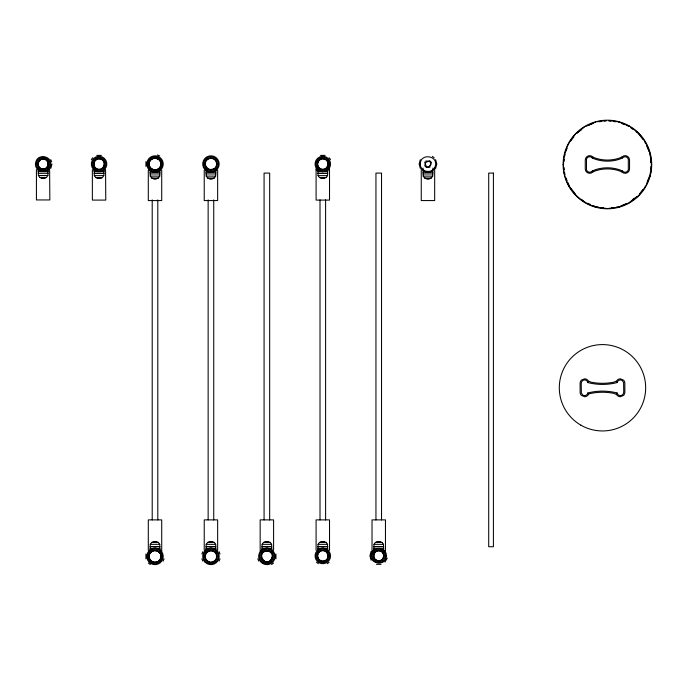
<?xml version="1.0" encoding="UTF-8"?>
<svg xmlns="http://www.w3.org/2000/svg" width="686" height="686" viewBox="0 0 686 686"><rect width="100%" height="100%" fill="white"/><g stroke="black" fill="none" stroke-linecap="round" stroke-linejoin="round"><path stroke-width="1.03" d="M43.141 159.006C50.49 158.835 48.895 170.968 41.837 168.902C36.049 167.513 37.833 158.792 43.141 158.809M378.741 550.764C386.098 550.592 384.494 562.726 377.437 560.659C371.658 559.279 373.441 550.558 378.741 550.566M47.883 175.487L48.089 169.742L49.624 169.605L49.846 199.943L36.427 199.943L36.427 169.682L38.184 169.742L38.39 175.487L39.779 177.408L41.4 178.189L44.873 178.189L46.494 177.408L47.883 175.487L38.39 175.487M103.818 175.633L104.023 169.922L105.558 169.794L105.781 200.089L92.361 200.089L92.361 169.862L94.119 169.922L94.325 175.633L95.714 177.545L97.335 178.326L100.808 178.326L102.428 177.545L103.818 175.633L94.325 175.633M150.054 168.053L150.26 176.113L151.649 178.026L155.002 178.977L158.363 178.026L159.752 176.113L159.958 168.053M150.054 552.41L150.26 544.341L151.649 542.429L155.002 541.477L158.363 542.429L159.752 544.341L159.958 552.41M205.989 168.053L206.194 176.113L207.584 178.026L210.936 178.977L214.298 178.026L215.687 176.113L215.893 168.053M205.989 552.41L206.194 544.341L207.584 542.429L210.936 541.477L214.298 542.429L215.687 544.341L215.893 552.41M261.923 552.41L262.129 544.341L263.518 542.429L266.871 541.477L270.233 542.429L271.622 544.341L271.827 552.41M317.85 167.573L318.064 175.633L319.453 177.545L322.806 178.497L326.167 177.545L327.556 175.633L327.762 167.573M317.85 552.41L318.064 544.341L319.453 542.429L322.806 541.477L326.167 542.429L327.556 544.341L327.762 552.41M373.784 552.41L373.999 544.341L375.388 542.429L378.741 541.477L382.102 542.429L383.491 544.341L383.697 552.41M423.013 168.053L423.219 176.113L424.608 178.026L427.961 178.977L431.323 178.026L432.712 176.113L432.917 168.053M645.98 185.563L649.985 175.899L650.431 171.749M650.645 169.674L650.98 166.561M50.747 164.04C51.004 175.153 32.662 172.735 35.783 162.067C37.67 153.638 51.124 155.55 50.79 164.04M51.973 164.04L50.79 168.456M100.473 158.818C95.543 157.488 91.641 164.254 95.251 167.856M102.891 167.856L104.152 165.395L104.289 162.642M145.929 161.604L145.929 166.466M149.076 164.04C148.879 155.379 163.165 157.257 160.73 165.575C159.195 172.246 148.802 170.488 148.956 164.04M145.929 553.988L145.929 558.85M149.076 556.415C148.879 547.762 163.165 549.64 160.73 557.95C159.195 564.629 148.802 562.872 148.956 556.415M264.067 551.553L264.136 551.673A5.479 5.479 0 0 1 272.359 556.415C267.051 573.222 252.594 547.72 269.684 551.553M324.204 158.818C319.282 157.488 315.371 164.254 318.99 167.856M275.952 558.85L275.952 553.988M326.63 167.856L327.882 165.395L328.028 162.642M318.99 552.119C315.371 555.72 319.282 562.486 324.204 561.157M420.355 164.04C420.098 152.918 438.44 155.336 435.318 166.003C433.432 174.433 419.978 172.529 420.312 164.04M386.355 555.797C386.612 566.91 368.262 564.501 371.392 553.825C373.27 545.404 386.724 547.308 386.398 555.797M564.003 161.39L564.278 159.332M564.681 156.237L564.955 154.179M649.985 175.899C654.624 157.857 647.112 137.414 631.103 127.579M565.213 176.859C569.483 191.437 581.479 202.859 595.988 207.069L596.065 206.795M618.661 122.442L618.815 121.894L629.448 126.301L626.515 125.401M163.139 561.114L164.083 558.85M201.864 553.988L202.799 551.724M213.861 551.364C210.25 549.332 205.14 552.281 205.105 556.415M219.074 561.114L220.017 558.85M420.312 159.615L419.129 164.04L420.312 168.456M425.38 162.539C425.946 176.131 437.428 156.245 425.38 162.539L424.651 162.119M435.619 168.456L436.802 164.04L435.619 159.615M371.092 551.381L369.908 555.797L371.092 560.213M387.281 558.087L384.992 562.048M565.89 151.229L567.082 148.347M647.095 182.124L649.711 175.822M587.868 392.975L587.473 393.918A3.344 3.344 0 0 1 582.903 395.145L581.351 393.112L581.222 383.371L581.685 381.622L582.903 380.404A3.344 3.344 0 0 1 587.473 381.622L587.868 382.565L590.852 383.268A59.288 59.288 0 0 0 614.107 383.268L617.091 382.565L617.477 381.622A3.344 3.344 0 0 1 622.048 380.404L623.608 382.428L623.737 392.178L623.274 393.918L622.048 395.145A3.344 3.344 0 0 1 617.477 393.918L617.091 392.975L614.107 392.281A59.288 59.288 0 0 0 590.852 392.281L587.868 392.975L588.682 393.935L591.066 393.378A58.173 58.173 0 0 1 613.884 393.378L616.5 394.484A4.476 4.476 0 0 0 620.376 396.722L623.54 395.41A4.476 4.476 0 0 0 624.852 392.246L624.852 383.294A4.476 4.476 0 0 0 623.54 380.13L620.376 378.826A4.476 4.476 0 0 0 616.5 381.064L613.884 382.171A58.173 58.173 0 0 1 591.066 382.171L588.451 381.064A4.476 4.476 0 0 0 584.575 378.826L581.419 380.13A4.476 4.476 0 0 0 580.107 383.294L580.107 392.246A4.476 4.476 0 0 0 581.419 395.41L584.575 396.722A4.476 4.476 0 0 0 588.451 394.484L588.682 393.935M40.525 168.567L40.62 168.396A5.034 5.034 0 0 1 40.62 159.675L40.525 159.504M376.125 560.325L376.228 560.162A5.034 5.034 0 0 1 376.228 551.441L376.125 551.27M151.983 169.279L152.043 169.168A5.925 5.925 0 0 0 160.936 164.04L161.056 164.04M208.021 169.09L208.09 168.979A5.702 5.702 0 0 0 216.647 164.04A5.702 5.702 0 0 0 208.09 159.092L208.021 158.981M151.983 561.663L152.043 561.551A5.925 5.925 0 0 0 160.936 556.415L161.056 556.415M426.049 167.35L426.469 166.621A2.984 2.984 0 0 0 430.954 164.04A2.984 2.984 0 0 0 426.469 161.45L426.049 160.721M429.453 161.45L429.882 160.721M208.021 561.474L208.09 561.362A5.702 5.702 0 0 0 216.647 556.415A5.702 5.702 0 0 0 208.09 551.475L208.021 551.364M264.067 561.285L264.136 561.165A5.479 5.479 0 0 0 272.359 556.415L272.496 556.415M585.355 202.67L581.419 199.283M592.318 158.097L594.959 159.109A38.759 38.759 0 0 0 619.835 159.109L622.777 157.711A3.31 3.31 0 0 1 628.316 159.195L628.316 169.768A3.31 3.31 0 0 1 622.777 171.26L619.835 169.854A38.759 38.759 0 0 0 594.959 169.854L592.027 171.26A3.31 3.31 0 0 1 586.479 169.768L586.479 159.195A3.31 3.31 0 0 1 592.027 157.711L592.318 158.097L593.004 157.171L595.319 158.063A37.653 37.653 0 0 0 619.484 158.063L621.988 156.923A4.433 4.433 0 0 1 629.551 160.052L629.551 168.91A4.433 4.433 0 0 1 621.988 172.049L619.484 170.908A37.653 37.653 0 0 0 595.319 170.908L592.815 172.049A4.433 4.433 0 0 1 585.252 168.91L585.252 160.052A4.433 4.433 0 0 1 592.815 156.923L593.004 157.171M621.799 171.792L622.485 170.874M47.883 168.782L48.955 167.393M91.324 159.564L92.747 157.711M103.818 168.782L104.881 167.393M327.556 168.782L328.62 167.393M575.588 134.139C565.101 145.123 561.208 161.227 564.81 175.899M570.769 140.887L573.916 136.788M639.635 193.804L642.799 189.688M629.302 202.413L638.58 195.656L645.586 186.532L645.089 186.249M587.868 382.565L588.682 381.605M616.277 393.935L617.091 392.975M635.999 131.695L638.58 133.307M326.63 552.119L327.882 554.58L328.028 557.341M159.958 170.368C157.274 172.846 152.738 172.846 150.054 170.368M215.893 170.368C213.209 172.846 208.673 172.846 205.989 170.368M326.613 170.771L328.285 169.519A7.752 7.752 0 0 0 328.285 158.56A7.752 7.752 0 0 0 317.326 158.56A7.752 7.752 0 0 0 317.326 169.519L318.999 170.771M432.917 170.368C430.233 172.846 425.697 172.846 423.013 170.368M584.523 126.936L576.429 133.513M576.523 133.444L581.419 129.68M150.054 550.086C152.738 547.608 157.274 547.608 159.958 550.086M632.441 199.66L634.078 198.4M632.055 200.303L636.797 196.668M205.989 550.086C208.673 547.608 213.209 547.608 215.893 550.086M261.923 550.086C264.607 547.608 269.144 547.608 271.827 550.086M271.57 564.561L273.517 563.06M317.85 550.086C320.542 547.608 325.078 547.608 327.762 550.086M327.282 563.686L329.134 562.263M205.886 166.955L209.462 169.545L213.861 169.09M424.651 165.952L425.38 165.532M430.551 162.539L431.28 162.119M569.217 186.532L569.706 186.249M645.089 142.722L645.586 142.439M326.682 170.745L322.806 171.783L318.93 170.745M595.988 121.894L585.501 126.55M588.494 125.315L593.227 123.351M620.941 205.877L626.515 203.571M595.988 207.069L607.402 208.57L618.815 207.069L629.448 202.67M316.092 169.862L317.85 169.922M96.752 155.396L101.391 155.396M320.491 155.396L325.121 155.396M597.026 121.756L606.364 120.53M599.315 121.748L601.339 121.482M604.366 121.079L606.39 120.813M611.706 207.721L613.713 207.455M616.731 207.061L618.815 207.069M381.03 564.338L376.451 564.338M327.762 169.922L329.52 169.862M40.62 168.396A5.034 5.034 0 0 0 48.174 164.04L48.372 164.04M205.105 164.04L205.997 166.887M563.017 164.486L563.6 164.486M651.486 164.486L651.7 164.486A44.298 44.298 0 0 0 585.252 126.121A44.298 44.298 0 0 0 585.252 202.85A44.298 44.298 0 0 0 651.7 164.486M38.184 171.646L48.089 171.646M94.119 171.783L104.023 171.783M317.85 171.783L327.762 171.783M150.054 172.263L159.958 172.263M205.989 172.263L215.893 172.263M423.013 172.263L432.917 172.263M38.184 173.326L48.089 173.326M94.119 173.464L104.023 173.464M317.85 173.464L327.762 173.464M150.054 173.944L159.958 173.944M205.989 173.944L215.893 173.944M423.013 173.944L432.917 173.944M318.064 175.633L327.556 175.633M150.26 176.113L159.752 176.113M206.194 176.113L215.687 176.113M423.219 176.113L432.712 176.113M39.779 177.408L46.494 177.408M95.714 177.545L102.428 177.545M319.453 177.545L326.167 177.545M151.649 178.026L158.363 178.026M207.584 178.026L214.298 178.026M424.608 178.026L431.323 178.026M41.4 178.189L44.873 178.189M97.335 178.326L100.808 178.326M321.074 178.326L324.547 178.326M153.27 178.806L156.742 178.806M209.204 178.806L212.677 178.806M426.229 178.806L429.702 178.806M153.27 541.648L156.742 541.648M209.204 541.648L212.677 541.648M265.139 541.648L268.612 541.648M321.074 541.648L324.547 541.648M377.008 541.648L380.481 541.648M151.649 542.429L158.363 542.429M207.584 542.429L214.298 542.429M263.518 542.429L270.233 542.429M319.453 542.429L326.167 542.429M375.388 542.429L382.102 542.429M150.26 544.341L159.752 544.341M206.194 544.341L215.687 544.341M262.129 544.341L271.622 544.341M318.064 544.341L327.556 544.341M373.999 544.341L383.491 544.341M150.054 546.51L159.958 546.51M205.989 546.51L215.893 546.51M261.923 546.51L271.827 546.51M317.85 546.51L327.762 546.51M373.784 546.51L383.697 546.51M150.054 548.191L159.958 548.191M205.989 548.191L215.893 548.191M261.923 548.191L271.827 548.191M317.85 548.191L327.762 548.191M373.784 548.191L383.697 548.191M608.439 120.53L617.777 121.756M608.696 120.856L610.703 121.122M613.713 121.516L615.728 121.782M596.28 206.82L598.303 207.086M601.339 207.489L603.354 207.755M621.868 123.471L624.654 124.629M587.542 203.262L590.389 204.437M593.227 205.62L595.114 206.4M157.437 154.959L159.701 155.902M630.477 127.45L632.844 129.268M432.386 156.382L434.212 157.789M316.478 562.263L318.33 563.686M148.365 563.06L150.311 564.561M616.277 381.605L617.091 382.565M638.374 133.513L642.799 139.284M570.769 188.084L575.168 193.821M329.134 157.711L330.558 159.564M316.992 167.393L318.064 168.782M93.262 167.393L94.325 168.782M37.327 167.393L38.39 168.782M621.799 157.171L622.485 158.097M592.318 170.874L593.004 171.792M429.453 166.621L429.882 167.35M151.983 158.8L152.043 158.903A5.925 5.925 0 0 1 160.936 164.04M151.983 551.175L152.043 551.287A5.925 5.925 0 0 1 160.936 556.415M645.329 142.585L645.603 143.237M646.727 145.938L648.965 151.349M565.89 177.743L567.082 180.624M567.879 182.545L569.071 185.426M257.799 558.85L258.733 561.114M219.074 551.724L220.017 553.988M50.79 159.615L51.673 161.75M201.864 558.85L202.799 561.114M650.688 160.558L650.945 162.522M564.003 167.573L564.278 169.639M564.681 172.726L564.955 174.793M649.985 153.072L650.431 157.223M650.645 159.298L650.98 162.411M434.675 168.053L434.675 200.569L421.255 200.569L421.255 169.099M385.455 551.355L385.455 519.885L372.026 519.885L372.026 551.355M381.536 519.971L381.536 173.095L375.945 173.095L375.945 519.971M329.52 168.619L329.52 200.089L316.092 200.089L316.092 168.619M329.52 550.309L329.52 519.885L316.092 519.885L316.092 550.309M325.601 199.866L325.601 519.971M320.01 199.866L320.01 519.971M273.585 550.309L273.585 519.885L260.166 519.885L260.166 551.355M269.667 519.971L269.667 173.095L264.076 173.095L264.076 519.971M217.651 170.145L217.651 200.569L204.231 200.569L204.231 170.145M217.651 550.309L217.651 519.885L204.231 519.885L204.231 550.309M213.74 199.866L213.74 519.971M208.141 199.866L208.141 519.971M161.716 170.145L161.716 200.569L148.296 200.569L148.296 170.145M161.716 551.355L161.716 519.885L148.296 519.885L148.296 550.309M157.806 199.866L157.806 519.971M152.206 199.866L152.206 519.971M40.62 159.675A5.034 5.034 0 0 1 48.174 164.04M152.043 561.551A5.925 5.925 0 0 1 152.043 551.287M152.043 169.168A5.925 5.925 0 0 1 152.043 158.903M208.09 561.362A5.702 5.702 0 0 1 208.09 551.475M208.09 168.979A5.702 5.702 0 0 1 208.09 159.092M264.136 561.165A5.479 5.479 0 0 1 264.136 551.673M376.228 560.162A5.034 5.034 0 0 0 383.774 555.797A5.034 5.034 0 0 0 376.228 551.441M426.469 166.621A2.984 2.984 0 0 1 426.469 161.45M104.555 169.519C101.639 172.469 96.503 172.469 93.588 169.519A7.752 7.752 0 0 1 93.588 158.56A7.752 7.752 0 0 1 104.555 158.56A7.752 7.752 0 0 1 104.555 169.519M493.406 173.095L488.706 173.095L488.706 546.733L493.406 546.733L493.406 173.095M40.337 168.885A5.591 5.591 0 0 0 48.732 164.04A5.591 5.591 0 0 0 40.337 159.195A5.591 5.591 0 0 0 40.337 168.885M39.779 169.854A6.714 6.714 0 0 0 49.846 164.04A6.714 6.714 0 0 0 39.779 158.226A6.714 6.714 0 0 0 39.779 169.854M320.182 168.593A5.256 5.256 0 0 0 328.062 164.04A5.256 5.256 0 0 0 320.182 159.486A5.256 5.256 0 0 0 320.182 168.593M320.01 168.885A5.591 5.591 0 0 0 328.405 164.04A5.591 5.591 0 0 0 320.01 159.195A5.591 5.591 0 0 0 320.01 168.885M319.453 169.854A6.714 6.714 0 0 0 329.52 164.04A6.714 6.714 0 0 0 319.453 158.226A6.714 6.714 0 0 0 319.453 169.854M580.888 425.166A43.184 43.184 0 0 0 645.663 387.77A43.184 43.184 0 0 0 580.888 350.375A43.184 43.184 0 0 0 580.888 425.166M96.443 168.593A5.256 5.256 0 0 0 104.332 164.04A5.256 5.256 0 0 0 96.443 159.486A5.256 5.256 0 0 0 96.443 168.593M96.272 168.885A5.591 5.591 0 0 0 104.666 164.04A5.591 5.591 0 0 0 96.272 159.195A5.591 5.591 0 0 0 96.272 168.885M95.714 169.854A6.714 6.714 0 0 0 105.781 164.04A6.714 6.714 0 0 0 95.714 158.226A6.714 6.714 0 0 0 95.714 169.854M150.894 563.549A8.232 8.232 0 0 0 163.234 556.415A8.232 8.232 0 0 0 150.894 549.289A8.232 8.232 0 0 0 150.894 563.549M151.366 562.717A7.272 7.272 0 0 0 162.273 556.415A7.272 7.272 0 0 0 151.366 550.121A7.272 7.272 0 0 0 151.366 562.717M151.932 561.748A6.157 6.157 0 0 0 161.159 556.415A6.157 6.157 0 0 0 151.932 551.09A6.157 6.157 0 0 0 151.932 561.748M149.188 169.854A8.232 8.232 0 0 0 162.959 166.166A8.232 8.232 0 0 0 152.875 156.091A8.232 8.232 0 0 0 149.188 169.854M151.366 170.334A7.272 7.272 0 0 0 162.273 164.04A7.272 7.272 0 0 0 151.366 157.737A7.272 7.272 0 0 0 151.366 170.334M151.932 169.365A6.157 6.157 0 0 0 161.159 164.04A6.157 6.157 0 0 0 151.932 158.706A6.157 6.157 0 0 0 151.932 169.365M207.867 561.748A6.157 6.157 0 0 0 217.093 556.415A6.157 6.157 0 0 0 207.867 551.09A6.157 6.157 0 0 0 207.867 561.748M205.123 562.237A8.232 8.232 0 0 0 218.894 558.55A8.232 8.232 0 0 0 208.81 548.466A8.232 8.232 0 0 0 205.123 562.237M207.301 562.717A7.272 7.272 0 0 0 218.208 556.415A7.272 7.272 0 0 0 207.301 550.121A7.272 7.272 0 0 0 207.301 562.717M207.867 169.365A6.157 6.157 0 0 0 217.093 164.04A6.157 6.157 0 0 0 207.867 158.706A6.157 6.157 0 0 0 207.867 169.365M206.82 171.166A8.232 8.232 0 0 0 219.168 164.04A8.232 8.232 0 0 0 206.82 156.905A8.232 8.232 0 0 0 206.82 171.166M207.301 170.334A7.272 7.272 0 0 0 218.208 164.04A7.272 7.272 0 0 0 207.301 157.737A7.272 7.272 0 0 0 207.301 170.334M262.755 563.549A8.232 8.232 0 0 0 275.103 556.415A8.232 8.232 0 0 0 262.755 549.289A8.232 8.232 0 0 0 262.755 563.549M263.801 561.748A6.157 6.157 0 0 0 273.028 556.415A6.157 6.157 0 0 0 263.801 551.09A6.157 6.157 0 0 0 263.801 561.748M263.235 562.717A7.272 7.272 0 0 0 274.143 556.415A7.272 7.272 0 0 0 263.235 550.121A7.272 7.272 0 0 0 263.235 562.717M318.93 562.649A7.752 7.752 0 0 0 330.558 555.934A7.752 7.752 0 0 0 318.93 549.229A7.752 7.752 0 0 0 318.93 562.649M320.182 560.488A5.256 5.256 0 0 0 328.062 555.934A5.256 5.256 0 0 0 320.182 551.381A5.256 5.256 0 0 0 320.182 560.488M319.453 561.748A6.714 6.714 0 0 0 329.52 555.934A6.714 6.714 0 0 0 319.453 550.129A6.714 6.714 0 0 0 319.453 561.748M318.853 559.896A5.591 5.591 0 0 0 328.208 557.384A5.591 5.591 0 0 0 321.357 550.532A5.591 5.591 0 0 0 318.853 559.896M375.945 560.642A5.591 5.591 0 0 0 384.332 555.797A5.591 5.591 0 0 0 375.945 550.952A5.591 5.591 0 0 0 375.945 560.642M375.388 561.611A6.714 6.714 0 0 0 385.455 555.797A6.714 6.714 0 0 0 375.388 549.983A6.714 6.714 0 0 0 375.388 561.611"/></g></svg>
